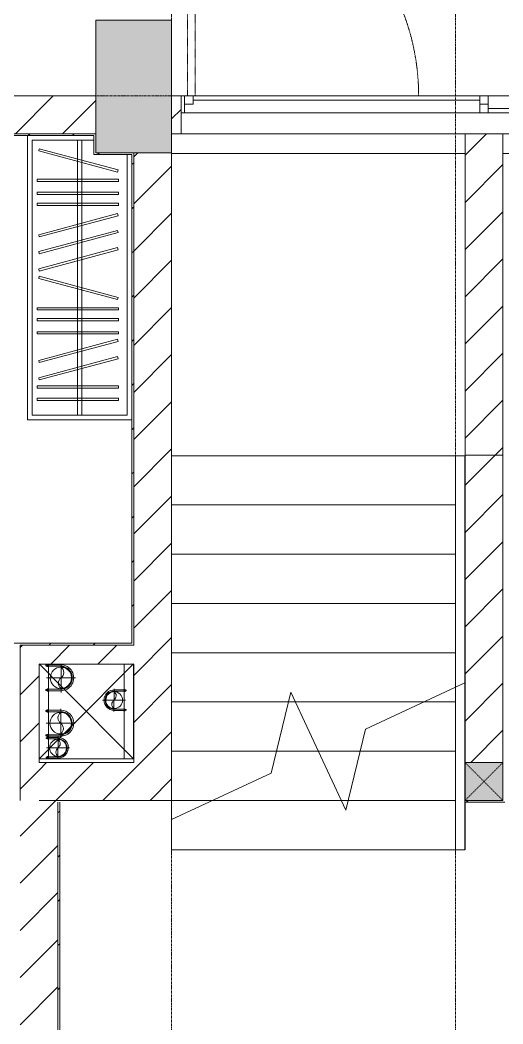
# Model space of a CAD drawing. Header units: millimetres. Extents: x -24439 to 198341, y -52871 to 149926.
# Drawn here: x 114153 to 116703, y 73337 to 78637 of the extents above; entities that cross this region are included whole.
import ezdxf

# ---------------------------------------------------------------- set-up
doc = ezdxf.new("R2010")
doc.units = ezdxf.units.MM
for name, pattern in [('Dash', [6, 3, -3]), ('Grid Line', [22.225, 12.7, -3.175, 3.175, -3.175]), ('IMPORT-CENTER _3_', [10.16, 6.35, -1.27, 1.27, -1.27]), ('NET VAN', [1.06, 0.53, -0.53]), ('Overhead', [3.96875, 2.38125, -1.5875])]:
    doc.linetypes.add(name, pattern=pattern)
for name, color, linetype, lineweight in [('0-1', 7, 'Continuous', 5), ('0-2', 9, 'Continuous', 9), ('A-DETL-GENF-2', 9, 'NET VAN', 9), ('A-DOOR', 31, 'Continuous', 9), ('A-FLOR', 192, 'Continuous', 9), ('A-FLOR-1', 9, 'Continuous', 9), ('A-FLOR-HRAL', 11, 'Continuous', 9), ('A-GLAZ', 151, 'Continuous', 9), ('A-WALL', 113, 'Continuous', 9), ('A-WALL-3', 113, 'Continuous', 18), ('A-WALL-PATT-2', 9, 'Continuous', 9), ('A-WALL-PATT-3', 111, 'Continuous', 9), ('G-IMPT', 8, 'Continuous', 9), ('G-IMPT-2', 8, 'IMPORT-CENTER _3_', 9), ('I-FURN-1', 9, 'Continuous', 9), ('I-WALL-1', 253, 'Continuous', 18), ('I-WALL-3', 2, 'Continuous', 18), ('M-EQPM', 50, 'Continuous', 9), ('S-BEAM-1', 9, 'Continuous', 9), ('S-COLS', 52, 'Continuous', 9), ('S-COLS-1', 254, 'Continuous', 5), ('S-COLS-2', 253, 'Continuous', 18), ('S-COLS-4', 52, 'Continuous', 18), ('S-COLS-5', 52, 'Dash', 9), ('S-COLS-HDLN', 52, 'Dash', 9), ('S-GRID-1', 1, 'Grid Line', 9), ('S-STRS', 31, 'Continuous', 9), ('S-STRS-MBND', 31, 'Overhead', 9), ('S-STRS-MBND-1', 31, 'Continuous', 9)]:
    doc.layers.add(name, color=color, linetype=linetype, lineweight=lineweight)
pattern_1 = [(45, (0, 0), (-116.67262, 116.67262), [])]
pattern_2 = [(45, (0, 0), (-124.4508, 124.4508), [])]

# ---------------------------------------------------------------- blocks, each defined once
blk = doc.blocks.new('NCV_TKTC_KET CAU_rvt-1-TKCS_MB ĐỊNH VỊ CAO ĐỘ THIẾT KẾ')
at = {"layer": 'S-COLS-1'}
blk.add_hatch(color=256, dxfattribs=at).paths.add_polyline_path([(114552.6, 77936.9), (114952.6, 77936.9), (114952.6, 78636.9), (114552.6, 78636.9), (114552.6, 78334.5)])
at = {"layer": 'A-FLOR-1'}
for p, q in [((114952.6, 76336.9), (116452.2, 76336.9)), ((114752.6, 74737.4), (114252.6, 74737.4))]:
    blk.add_line(p, q, dxfattribs=at)
at = {"layer": 'S-BEAM-1'}
for p, q in [((114952.6, 77933.3), (116502.6, 77933.3)), ((116702.6, 77933.3), (118252.6, 77933.3))]:
    blk.add_line(p, q, dxfattribs=at)
at = {"layer": 'S-COLS-2'}
for p, q in [((114952.6, 78636.9), (114552.6, 78636.9)), ((114552.6, 78636.9), (114552.6, 77936.9)), ((114952.6, 77936.9), (114952.6, 78636.9)), ((114552.6, 77936.9), (114952.6, 77936.9))]:
    blk.add_line(p, q, dxfattribs=at)
blk = doc.blocks.new('TU QUAN AO-SUITE ROOM_3 - TU QUAN AO-SUITE ROOM_3-V111-TKCS_MB ĐỊNH VỊ CAO ĐỘ THIẾT KẾ')
at = {"layer": 'I-FURN-1'}
for p, q in [((-550, 1500), (0, 1500)), ((0, 1500), (-550, 1500)), ((0, 1500), (0, 0)), ((0, 0), (0, 1500)), ((-24, 1476), (-526, 1476)), ((-526, 1476), (-526, 600)), ((-526, 1476), (-526, 100)), ((-287, 576), (-287, 1476)), ((-263, 576), (-263, 1476)), ((-24, 24), (-24, 1476)), ((-480.1, 1386.9), (-480.1, 1398.9)), ((-480.1, 1398.9), (-50.1, 1398.9)), ((-480.1, 1386.9), (-480.1, 1398.9)), ((-50.1, 1386.9), (-480.1, 1386.9)), ((-50.1, 1398.9), (-50.1, 1386.9)), ((-480.1, 1320.5), (-480.1, 1332.5)), ((-480.1, 1332.5), (-50.1, 1332.5)), ((-480.1, 1320.5), (-480.1, 1332.5)), ((-50.1, 1332.5), (-50.1, 1320.5)), ((-50.1, 1320.5), (-480.1, 1320.5)), ((-478.3, 1178.1), (-61.3, 1289.9)), ((-58.2, 1278.3), (-475.2, 1166.5)), ((-61.3, 1289.9), (-58.2, 1278.3)), ((-478.3, 1086.9), (-61.3, 1198.6)), ((-475.2, 1166.5), (-478.3, 1178.1)), ((-58.2, 1187.1), (-475.2, 1075.3)), ((-61.3, 1198.6), (-58.2, 1187.1)), ((-475.2, 1075.3), (-478.3, 1086.9)), ((-480.1, 1035.3), (-480.1, 1047.3)), ((-480.1, 1047.3), (-50.1, 1047.3)), ((-480.1, 1035.3), (-480.1, 1047.3)), ((-50.1, 1035.3), (-480.1, 1035.3)), ((-50.1, 1047.3), (-50.1, 1035.3)), ((-480.1, 965.8), (-480.1, 977.8)), ((-480.1, 977.8), (-50.1, 977.8)), ((-480.1, 965.8), (-480.1, 977.8)), ((-50.1, 965.8), (-480.1, 965.8)), ((-50.1, 977.8), (-50.1, 965.8)), ((-480.1, 908.6), (-480.1, 920.6)), ((-480.1, 920.6), (-50.1, 920.6)), ((-480.1, 908.6), (-480.1, 920.6)), ((-50.1, 908.6), (-480.1, 908.6)), ((-50.1, 920.6), (-50.1, 908.6)), ((-475.2, 865.5), (-478.3, 853.9)), ((-478.3, 853.9), (-61.3, 742.1)), ((-58.2, 753.7), (-475.2, 865.5)), ((-61.3, 742.1), (-58.2, 753.7)), ((-478.3, 603.1), (-61.3, 714.9)), ((-58.2, 703.3), (-475.2, 591.5)), ((-61.3, 714.9), (-58.2, 703.3)), ((-526, 100), (-526, 600)), ((-478.3, 511.9), (-61.3, 623.6)), ((-475.2, 591.5), (-478.3, 603.1)), ((-58.2, 612.1), (-475.2, 500.3)), ((-61.3, 623.6), (-58.2, 612.1)), ((-478.3, 423.1), (-61.3, 534.9)), ((-287, 24), (-287, 576)), ((-263, 24), (-263, 576)), ((-61.3, 534.9), (-58.2, 523.3)), ((-475.2, 500.3), (-478.3, 511.9)), ((-58.2, 523.3), (-475.2, 411.5)), ((-475.2, 411.5), (-478.3, 423.1)), ((-480.1, 368.4), (-480.1, 356.4)), ((-50.1, 368.4), (-480.1, 368.4)), ((-480.1, 356.4), (-50.1, 356.4)), ((-50.1, 356.4), (-50.1, 368.4)), ((-480.1, 311.2), (-480.1, 299.2)), ((-50.1, 311.2), (-480.1, 311.2)), ((-480.1, 299.2), (-50.1, 299.2)), ((-50.1, 299.2), (-50.1, 311.2)), ((-480.1, 241.7), (-480.1, 229.7)), ((-50.1, 241.7), (-480.1, 241.7)), ((-480.1, 229.7), (-50.1, 229.7)), ((-50.1, 229.7), (-50.1, 241.7)), ((-475.2, 192.7), (-478.3, 181.1)), ((-478.3, 181.1), (-61.3, 69.4)), ((-58.2, 80.9), (-475.2, 192.7)), ((-61.3, 69.4), (-58.2, 80.9)), ((-350, 24), (-24, 24))]:
    blk.add_line(p, q, dxfattribs=at)
blk = doc.blocks.new('NCV_TKTC_TANG 1_rvt-1-TKCS_MB ĐỊNH VỊ CAO ĐỘ THIẾT KẾ')
at = {"layer": 'A-WALL-PATT-2'}
h = blk.add_hatch(dxfattribs=at)
h.set_pattern_fill('FP_3', color=256, style=0, pattern_type=2)
h.set_pattern_definition(pattern_1)
h.paths.add_polyline_path([(114542.6, 78026.9), (114552.6, 78026.9), (114552.6, 78036.9), (110452.6, 78036.9), (110452.6, 78026.9), (114294.6, 78026.9)])
h = blk.add_hatch(dxfattribs=at)
h.set_pattern_fill('FP_3', color=256, style=0, pattern_type=2)
h.set_pattern_definition(pattern_1)
h.paths.add_polyline_path([(114742.6, 77926.9), (114742.6, 77936.9), (114552.6, 77936.9), (114552.6, 77926.9)])
h = blk.add_hatch(dxfattribs=at)
h.set_pattern_fill('FP_3', color=256, style=0, pattern_type=2)
h.set_pattern_definition(pattern_1)
h.paths.add_polyline_path([(114752.6, 75346.9), (114752.6, 77936.9), (114742.6, 77936.9), (114742.6, 75346.9)])
h = blk.add_hatch(dxfattribs=at)
h.set_pattern_fill('FP_3', color=256, style=0, pattern_type=2)
h.set_pattern_definition(pattern_1)
h.paths.add_polyline_path([(113084.2, 75336.9), (113252.6, 75336.9), (113252.6, 75346.9), (110452.6, 75346.9), (110452.6, 75336.9), (112479, 75336.9)])
h.paths.add_polyline_path([(114752.6, 75336.9), (114752.6, 75346.9), (114052.6, 75346.9), (114052.6, 75336.9), (114294.6, 75336.9)])
at = {"layer": 'I-WALL-1'}
for p, q in [((110462.6, 78026.9), (114542.6, 78026.9)), ((114552.6, 78036.9), (111852.5, 78036.9)), ((114542.6, 78026.9), (114542.6, 77926.9)), ((114552.6, 78026.9), (114552.6, 78036.9)), ((114552.6, 77936.9), (114552.6, 78026.9)), ((114542.6, 77926.9), (114552.6, 77926.9)), ((114742.6, 77936.9), (114552.6, 77936.9)), ((114552.6, 77926.9), (114742.6, 77926.9)), ((114752.6, 77936.9), (114742.6, 77936.9)), ((114742.6, 77926.9), (114742.6, 75346.9)), ((114752.6, 75346.9), (114752.6, 77936.9)), ((114742.6, 75346.9), (114052.6, 75346.9)), ((114152.6, 75336.9), (114752.6, 75336.9)), ((114752.6, 75336.9), (114752.6, 75346.9))]:
    blk.add_line(p, q, dxfattribs=at)
at = {"layer": 'I-FURN-1', "rotation": 180}
blk.add_blockref('TU QUAN AO-SUITE ROOM_3 - TU QUAN AO-SUITE ROOM_3-V111-TKCS_MB ĐỊNH VỊ CAO ĐỘ THIẾT KẾ', (114192.6, 78026.9), dxfattribs=at)
blk = doc.blocks.new('FD_01 - FD_01-1200x2200mm-1787918-TKCS_MB ĐỊNH VỊ CAO ĐỘ THIẾT KẾ')
at = {"layer": 'A-DETL-GENF-2'}
for p, q in [((570, -100), (570, -1320)), ((610, -1320), (610, -100)), ((570, -1320), (610, -1320))]:
    blk.add_line(p, q, dxfattribs=at)
blk.add_arc((610, -100), 1220, 180, 268.1211, dxfattribs=at)
blk = doc.blocks.new('1_FAMILY RVT - W01-WxH 1000x3200-3536800-TKCS_MB ĐỊNH VỊ CAO ĐỘ THIẾT KẾ')
at = {"layer": 'A-GLAZ'}
for p, q in [((698.4, 172.39), (749.2, 197.79)), ((698.4, 172.39), (749.2, 146.99)), ((698.4, 172.39), (901.6, 172.39)), ((-1600, 96.19), (-1600, -103.81)), ((1600, 96.19), (-1600, 96.19)), ((-1600, 96.19), (-1536.5, 96.19)), ((-1580.95, 96.19), (-1580.95, 7.29)), ((-1536.5, 96.19), (-22.225, 96.19)), ((-1536.5, 96.19), (-1536.5, 51.74)), ((-1536.5, 73.965), (-22.225, 73.965)), ((-22.225, 7.29), (-22.225, 96.19)), ((-22.225, 96.19), (22.225, 96.19)), ((22.225, 96.19), (1580.95, 96.19)), ((22.225, 96.19), (22.225, 7.29)), ((1580.95, 96.19), (1600, 96.19)), ((1580.95, 96.19), (1580.95, 7.29)), ((1600, -103.81), (1600, 96.19)), ((-1600, 7.29), (-1580.95, 7.29)), ((-1536.5, 51.74), (-1580.95, 51.74)), ((-1580.95, 7.29), (-22.225, 7.29)), ((22.225, 51.74), (-22.225, 51.74)), ((-22.225, 7.29), (22.225, 7.29)), ((22.225, 29.515), (1536.5, 29.515)), ((22.225, 7.29), (1536.5, 7.29)), ((1536.5, 51.74), (1536.5, 7.29)), ((1580.95, 51.74), (1536.5, 51.74)), ((1536.5, 7.29), (1600, 7.29)), ((-1600, -103.81), (1600, -103.81))]:
    blk.add_line(p, q, dxfattribs=at)
blk = doc.blocks.new('Top Rail Type - Top Rail_Internal_-1530336-TKCS_MB ĐỊNH VỊ CAO ĐỘ THIẾT KẾ')
at = {"layer": 'A-FLOR-HRAL'}
for p, q in [((116452.2, 76336.9), (116502.2, 76336.9)), ((116452.2, 75114.8), (116452.2, 76336.9)), ((116502.2, 76336.9), (116502.2, 75138.1))]:
    blk.add_line(p, q, dxfattribs=at)
blk = doc.blocks.new('Top Rail Type - Top Rail_Internal_-V167-TKCS_MB ĐỊNH VỊ CAO ĐỘ THIẾT KẾ')
at = {"layer": 'A-FLOR-HRAL'}
for p, q in [((116452.2, 76336.9), (116502.2, 76336.9)), ((116452.2, 75114.8), (116452.2, 76336.9)), ((116502.2, 75138.1), (116502.2, 76336.9))]:
    blk.add_line(p, q, dxfattribs=at)
blk = doc.blocks.new('Top Rail Type - Top Rail_Internal_-1748017-TKCS_MB ĐỊNH VỊ CAO ĐỘ THIẾT KẾ')
at = {"layer": 'A-FLOR-HRAL'}
for p, q in [((116502.2, 75138.1), (116452.2, 75114.8)), ((116452.2, 74256.9), (116452.2, 75114.8)), ((116502.2, 74256.9), (116502.2, 75138.1)), ((116452.2, 74256.9), (116502.2, 74256.9))]:
    blk.add_line(p, q, dxfattribs=at)
blk = doc.blocks.new('TKTC_XREF_251221_MB TANG 1 - TKTC_XREF_260130_MB TANG 1_dwg_CUM U_DN100-4202112-TKCS_MB ĐỊNH VỊ CAO ĐỘ THIẾT KẾ')
at = {"layer": 'G-IMPT'}
blk.add_hatch(color=256, dxfattribs=at).paths.add_polyline_path([(0, 61), (0, 57), (14.8, 55.1), (28.5, 49.4), (40.3, 40.3), (49.4, 28.5), (55.1, 14.8), (57, 0), (55.1, -14.8), (49.4, -28.5), (40.3, -40.3), (28.5, -49.4), (14.8, -55.1), (0, -57), (0, -61), (15.8, -58.9), (30.5, -52.8), (43.1, -43.1), (52.8, -30.5), (58.9, -15.8), (61, 0), (58.9, 15.8), (52.8, 30.5), (43.1, 43.1), (30.5, 52.8), (15.8, 58.9)])
for p, q in [((-72.7, 69.3), (-72.7, 60.7)), ((-66.9, 67.9), (-71.7, 67.9)), ((-65, 69), (0, 69)), ((-79.1, 66.6), (-79.1, 63.4)), ((-76.6, 66.6), (-76.6, 63.4)), ((-74.6, 66.6), (-74.6, 63.4)), ((-66.9, 62.1), (-71.7, 62.1)), ((-79.1, -63.4), (-79.1, -66.6)), ((-76.6, -63.4), (-76.6, -66.6)), ((-74.6, -63.4), (-74.6, -66.6)), ((-72.7, -60.7), (-72.7, -69.3)), ((-66.9, -62.1), (-71.7, -62.1)), ((-66.9, -67.9), (-71.7, -67.9)), ((-65, -69), (0, -69))]:
    blk.add_line(p, q, dxfattribs=at)
at = {"layer": 'G-IMPT', "flags": 128}
for points in [[(-72.7, 67.6), (-78.1, 67.6), (-78.1, 62.4), (-72.7, 62.4)], [(-71.7, 59.2), (-66.9, 59.2), (-66.9, 70.8), (-71.7, 70.8)], [(-66.9, 70.8), (-66.9, 72.7), (-65, 72.7), (-65, 57.3), (-66.9, 57.3), (-66.9, 59.2)], [(-65, 61), (0, 61), (0, 57)], [(-72.7, -62.4), (-78.1, -62.4), (-78.1, -67.6), (-72.7, -67.6)], [(-71.7, -70.8), (-66.9, -70.8), (-66.9, -59.2), (-71.7, -59.2)], [(-66.9, -59.2), (-66.9, -57.3), (-65, -57.3), (-65, -72.7), (-66.9, -72.7), (-66.9, -70.8)], [(-65, -61), (0, -61), (0, -57)]]:
    blk.add_lwpolyline(points, dxfattribs=at)
at = {"layer": 'G-IMPT'}
for centre, radius, start, end in [((-78.1, 66.6), 0.96, 90, 180), ((-71.1, 69.3), 1.56, 112.61986, 247.38014), ((-67.9, 65), 4.8, 143.1301, 216.8699), ((0, 0), 69, 270, 90), ((-78.1, 63.4), 0.96, 180, 270), ((-71.1, 60.7), 1.56, 112.61986, 247.38014), ((0, 0), 61, 270, 90), ((0, 0), 57, 270, 90), ((-78.1, -63.4), 0.96, 90, 180), ((-78.1, -66.6), 0.96, 180, 270), ((-71.1, -60.7), 1.56, 112.61986, 247.38014), ((-67.9, -65), 4.8, 143.1301, 216.8699), ((-71.1, -69.3), 1.56, 112.61986, 247.38014)]:
    blk.add_arc(centre, radius, start, end, dxfattribs=at)
blk = doc.blocks.new('TKTC_XREF_251221_MB TANG 1 - TKTC_XREF_260130_MB TANG 1_dwg_$cc-V178-TKCS_MB ĐỊNH VỊ CAO ĐỘ THIẾT KẾ')
at = {"layer": 'G-IMPT'}
blk.add_circle((0, 0), 0.5, dxfattribs=at)
for centre, radius, start, end in [((0, 0), 0.5, 90, 270), ((0.188, 0.25), 0.313, 126.8699, 233.1301), ((-0.188, -0.25), 0.313, 306.8699, 53.1301)]:
    blk.add_arc(centre, radius, start, end, dxfattribs=at)
at = {"layer": 'G-IMPT-2'}
for p, q in [((0, -0.673), (0, 0.673)), ((-0.673, 0), (0.673, 0))]:
    blk.add_line(p, q, dxfattribs=at)
blk = doc.blocks.new('TKTC_XREF_251221_MB TANG 1 - TKTC_XREF_260130_MB TANG 1_dwg_$cc-V270-TKCS_MB ĐỊNH VỊ CAO ĐỘ THIẾT KẾ')
at = {"layer": 'G-IMPT'}
blk.add_circle((0, 0), 0.5, dxfattribs=at)
for centre, radius, start, end in [((0, 0), 0.5, 90, 270), ((0.188, 0.25), 0.313, 126.8699, 233.1301), ((-0.188, -0.25), 0.313, 306.8699, 53.1301)]:
    blk.add_arc(centre, radius, start, end, dxfattribs=at)
at = {"layer": 'G-IMPT-2'}
for p, q in [((0, -0.673), (0, 0.643)), ((-0.673, 0), (0.673, 0))]:
    blk.add_line(p, q, dxfattribs=at)
blk = doc.blocks.new('TKTC_XREF_251221_MB TANG 1 - TKTC_XREF_260130_MB TANG 1_dwg_$cc-4202116-TKCS_MB ĐỊNH VỊ CAO ĐỘ THIẾT KẾ')
at = {"layer": 'G-IMPT'}
blk.add_circle((0, 0), 0.5, dxfattribs=at)
for centre, radius, start, end in [((0, 0), 0.5, 90, 270), ((0.188, 0.25), 0.313, 126.8699, 233.1301), ((-0.188, -0.25), 0.313, 306.8699, 53.1301)]:
    blk.add_arc(centre, radius, start, end, dxfattribs=at)
at = {"layer": 'G-IMPT-2'}
for p, q in [((0, -0.673), (0, 0.673)), ((-0.673, 0), (0.673, 0))]:
    blk.add_line(p, q, dxfattribs=at)
blk = doc.blocks.new('TKTC_XREF_251221_MB TANG 1 - TKTC_XREF_260130_MB TANG 1_dwg_$cc-4202114-TKCS_MB ĐỊNH VỊ CAO ĐỘ THIẾT KẾ')
at = {"layer": 'G-IMPT'}
blk.add_circle((0, 0), 0.5, dxfattribs=at)
for centre, radius, start, end in [((0, 0), 0.5, 90, 270), ((0.188, 0.25), 0.313, 126.8699, 233.1301), ((-0.188, -0.25), 0.313, 306.8699, 53.1301)]:
    blk.add_arc(centre, radius, start, end, dxfattribs=at)
at = {"layer": 'G-IMPT-2'}
for p, q in [((0, -0.673), (0, 0.673)), ((-0.673, 0), (0.673, 0))]:
    blk.add_line(p, q, dxfattribs=at)
blk = doc.blocks.new('TKTC_XREF_251221_MB TANG 1 - TKTC_XREF_260130_MB TANG 1_dwg_CUM U_DN100-4202115-TKCS_MB ĐỊNH VỊ CAO ĐỘ THIẾT KẾ')
at = {"layer": 'G-IMPT'}
blk.add_hatch(color=256, dxfattribs=at).paths.add_polyline_path([(0, -61), (0, -57), (14.8, -55.1), (28.5, -49.4), (40.3, -40.3), (49.4, -28.5), (55.1, -14.8), (57, 0), (55.1, 14.8), (49.4, 28.5), (40.3, 40.3), (28.5, 49.4), (14.8, 55.1), (0, 57), (0, 61), (15.8, 58.9), (35.4, 49), (43.1, 43.1), (52.8, 30.5), (58.9, 15.8), (61, 0), (58.9, -15.8), (52.8, -30.5), (43.1, -43.1), (30.5, -52.8), (15.8, -58.9)])
for p, q in [((-79.1, 66.6), (-79.1, 63.4)), ((-76.6, 66.6), (-76.6, 63.4)), ((-74.6, 66.6), (-74.6, 63.4)), ((-72.7, 69.3), (-72.7, 60.7)), ((-66.9, 67.9), (-71.7, 67.9)), ((-66.9, 62.1), (-71.7, 62.1)), ((-65, 69), (0, 69)), ((-79.1, -63.4), (-79.1, -66.6)), ((-76.6, -63.4), (-76.6, -66.6)), ((-74.6, -63.4), (-74.6, -66.6)), ((-72.7, -60.7), (-72.7, -69.3)), ((-66.9, -62.1), (-71.7, -62.1)), ((-66.9, -67.9), (-71.7, -67.9)), ((-65, -69), (0, -69))]:
    blk.add_line(p, q, dxfattribs=at)
at = {"layer": 'G-IMPT', "flags": 128}
for points in [[(-72.7, 67.6), (-78.1, 67.6), (-78.1, 62.4), (-72.7, 62.4)], [(-71.7, 59.2), (-66.9, 59.2), (-66.9, 70.8), (-71.7, 70.8)], [(-66.9, 70.8), (-66.9, 72.7), (-65, 72.7), (-65, 57.3), (-66.9, 57.3), (-66.9, 59.2)], [(-65, 61), (0, 61), (0, 57)], [(-72.7, -62.4), (-78.1, -62.4), (-78.1, -67.6), (-72.7, -67.6)], [(-71.7, -70.8), (-66.9, -70.8), (-66.9, -59.2), (-71.7, -59.2)], [(-66.9, -59.2), (-66.9, -57.3), (-65, -57.3), (-65, -72.7), (-66.9, -72.7), (-66.9, -70.8)], [(-65, -61), (0, -61), (0, -57)]]:
    blk.add_lwpolyline(points, dxfattribs=at)
at = {"layer": 'G-IMPT'}
for centre, radius, start, end in [((-78.1, 66.6), 0.96, 90, 180), ((-78.1, 63.4), 0.96, 180, 270), ((-71.1, 69.3), 1.56, 112.6199, 247.3801), ((-67.9, 65), 4.8, 143.1301, 216.8699), ((-71.1, 60.7), 1.56, 112.6199, 247.3801), ((0, 0), 69, 270, 90), ((0, 0), 61, 270, 90), ((0, 0), 57, 270, 90), ((-78.1, -63.4), 0.96, 90, 180), ((-78.1, -66.6), 0.96, 180, 270), ((-71.1, -60.7), 1.56, 112.6199, 247.3801), ((-67.9, -65), 4.8, 143.1301, 216.8699), ((-71.1, -69.3), 1.56, 112.6199, 247.3801)]:
    blk.add_arc(centre, radius, start, end, dxfattribs=at)
blk = doc.blocks.new('TKTC_XREF_251221_MB TANG 1 - TKTC_XREF_260130_MB TANG 1_dwg_CUM U_DN100-V271-TKCS_MB ĐỊNH VỊ CAO ĐỘ THIẾT KẾ')
at = {"layer": 'G-IMPT'}
blk.add_hatch(color=256, dxfattribs=at).paths.add_polyline_path([(0, 61), (15.8, 58.9), (30.5, 52.8), (43.1, 43.1), (52.8, 30.5), (58.9, 15.8), (61, 0), (58.9, -15.8), (52.8, -30.5), (43.1, -43.1), (30.5, -52.8), (15.8, -58.9), (0, -61), (0, -57), (14.8, -55.1), (28.5, -49.4), (40.3, -40.3), (49.4, -28.5), (55.1, -14.8), (57, 0), (55.1, 14.8), (49.4, 28.5), (40.3, 40.3), (28.5, 49.4), (14.8, 55.1), (0, 57)])
for p, q in [((-79.1, 66.6), (-79.1, 63.4)), ((-76.6, 66.6), (-76.6, 63.4)), ((-74.6, 66.6), (-74.6, 63.4)), ((-72.7, 69.3), (-72.7, 60.7)), ((-66.9, 67.9), (-71.7, 67.9)), ((-66.9, 62.1), (-71.7, 62.1)), ((-65, 69), (0, 69)), ((-79.1, -63.4), (-79.1, -66.6)), ((-76.6, -63.4), (-76.6, -66.6)), ((-74.6, -63.4), (-74.6, -66.6)), ((-72.7, -60.7), (-72.7, -69.3)), ((-66.9, -62.1), (-71.7, -62.1)), ((-66.9, -67.9), (-71.7, -67.9)), ((-66.9, -72.7), (-66.9, -70.8)), ((-65, -69), (0, -69))]:
    blk.add_line(p, q, dxfattribs=at)
at = {"layer": 'G-IMPT', "flags": 128}
for points in [[(-72.7, 67.6), (-78.1, 67.6), (-78.1, 62.4), (-72.7, 62.4)], [(-71.7, 59.2), (-66.9, 59.2), (-66.9, 70.8), (-71.7, 70.8)], [(-66.9, 70.8), (-66.9, 72.7), (-65, 72.7), (-65, 57.3), (-66.9, 57.3), (-66.9, 59.2)], [(-65, 61), (0, 61), (0, 57)], [(-72.7, -62.4), (-78.1, -62.4), (-78.1, -67.6), (-72.7, -67.6)], [(-71.7, -70.8), (-66.9, -70.8), (-66.9, -59.2), (-71.7, -59.2)], [(-66.9, -59.2), (-66.9, -57.3), (-65, -57.3), (-65, -72.3)], [(-65, -61), (0, -61), (0, -57)]]:
    blk.add_lwpolyline(points, dxfattribs=at)
at = {"layer": 'G-IMPT'}
for centre, radius, start, end in [((-78.1, 66.6), 0.96, 90, 180), ((-78.1, 63.4), 0.96, 180, 270), ((-71.1, 69.3), 1.56, 112.6199, 247.3801), ((-67.9, 65), 4.8, 143.1301, 216.8699), ((-71.1, 60.7), 1.56, 112.6199, 247.3801), ((0, 0), 69, 270, 90), ((0, 0), 61, 270, 90), ((0, 0), 57, 270, 90), ((-78.1, -63.4), 0.96, 90, 180), ((-78.1, -66.6), 0.96, 180, 270), ((-71.1, -60.7), 1.56, 112.6199, 247.3801), ((-67.9, -65), 4.8, 143.1301, 216.8699), ((-71.1, -69.3), 1.56, 112.6199, 247.3801)]:
    blk.add_arc(centre, radius, start, end, dxfattribs=at)
blk = doc.blocks.new('TKTC_XREF_251221_MB TANG 1 - TKTC_XREF_260130_MB TANG 1_dwg-4202109-TKCS_MB ĐỊNH VỊ CAO ĐỘ THIẾT KẾ')
at = {"layer": 'G-IMPT', "flags": 128}
for points in [[(-88899.1, -326609.5), (-88849.6, -326609.2), (-88849.6, -326109.7)], [(-88449.5, -326109.7), (-88449.5, -326609.5), (-88399.7, -326609.2), (-88399.7, -326109.7)]]:
    blk.add_lwpolyline(points, dxfattribs=at)
at = {"extrusion": (0, 0, -1)}
for name, p, xscale, yscale, zscale, rotation in [('TKTC_XREF_251221_MB TANG 1 - TKTC_XREF_260130_MB TANG 1_dwg_CUM U_DN100-V271-TKCS_MB ĐỊNH VỊ CAO ĐỘ THIẾT KẾ', (88784.6, -326181.8), 0.9975000000000005, 0.9975000000000005, -0.9975000000000005, 180.000991338195), ('TKTC_XREF_251221_MB TANG 1 - TKTC_XREF_260130_MB TANG 1_dwg_$cc-V270-TKCS_MB ĐỊNH VỊ CAO ĐỘ THIẾT KẾ', (88782.8, -326182.8), 113.7150000000092, 113.7150000000092, -113.7150000000092, 359.9990086636432), ('TKTC_XREF_251221_MB TANG 1 - TKTC_XREF_260130_MB TANG 1_dwg_$cc-4202116-TKCS_MB ĐỊNH VỊ CAO ĐỘ THIẾT KẾ', (88503.1, -326300.2), 90.00000000005119, 90.00000000005119, -90.0000000000512, 180.3740267799373), ('TKTC_XREF_251221_MB TANG 1 - TKTC_XREF_260130_MB TANG 1_dwg_CUM U_DN100-4202115-TKCS_MB ĐỊNH VỊ CAO ĐỘ THIẾT KẾ', (88784.7, -326421.9), 0.9974999999999965, 0.9974999999999965, -0.9974999999999965, 180.0009913385626), ('TKTC_XREF_251221_MB TANG 1 - TKTC_XREF_260130_MB TANG 1_dwg_$cc-V178-TKCS_MB ĐỊNH VỊ CAO ĐỘ THIẾT KẾ', (88798.6, -326552.1), 90.00000000005119, 90.00000000005119, -90.0000000000512, 0.3740267799372842)]:
    blk.add_blockref(name, p, dxfattribs=dict(at, xscale=xscale, yscale=yscale, zscale=zscale, rotation=rotation))
for name, p, xscale, yscale, zscale, rotation in [('TKTC_XREF_251221_MB TANG 1 - TKTC_XREF_260130_MB TANG 1_dwg_CUM U_DN100-4202112-TKCS_MB ĐỊNH VỊ CAO ĐỘ THIẾT KẾ', (-88501.2, -326300.2), 0.7894736842105242, 0.7894736842105242, 0.7894736842105242, 179.6259732184666), ('TKTC_XREF_251221_MB TANG 1 - TKTC_XREF_260130_MB TANG 1_dwg_$cc-4202114-TKCS_MB ĐỊNH VỊ CAO ĐỘ THIẾT KẾ', (-88784.7, -326421.9), 113.7150000000092, 113.7150000000092, 113.7150000000092, 179.9990086636432), ('TKTC_XREF_251221_MB TANG 1 - TKTC_XREF_260130_MB TANG 1_dwg_CUM U_DN100-4202112-TKCS_MB ĐỊNH VỊ CAO ĐỘ THIẾT KẾ', (-88798.6, -326552.2), 0.7894736842105242, 0.7894736842105242, 0.7894736842105242, 359.6259732184666)]:
    blk.add_blockref(name, p, dxfattribs=dict(xscale=xscale, yscale=yscale, zscale=zscale, rotation=rotation))
blk = doc.blocks.new('TKTC_XREF_251221_MB TANG 1 - TKTC_XREF_251221_MB TANG 1-2038492-TKCS_MB ĐỊNH VỊ CAO ĐỘ THIẾT KẾ')
blk.add_blockref('TKTC_XREF_251221_MB TANG 1 - TKTC_XREF_260130_MB TANG 1_dwg-4202109-TKCS_MB ĐỊNH VỊ CAO ĐỘ THIẾT KẾ', (169499.1, 384109.7))
blk = doc.blocks.new('G1_SOF - BO TRU - 200x200-3051103-TKCS_MB ĐỊNH VỊ CAO ĐỘ THIẾT KẾ')
at = {"layer": 'S-COLS-HDLN'}
for p, q in [((-100, -100), (100, 100)), ((100, -100), (-100, 100))]:
    blk.add_line(p, q, dxfattribs=at)

msp = doc.modelspace()

# ---------------------------------------------------------------- hatches: boundary and pattern name
at = {"layer": 'A-WALL-PATT-3'}
h = msp.add_hatch(dxfattribs=at)
h.set_pattern_fill('FP_1', color=256, style=0, pattern_type=2)
h.set_pattern_definition(pattern_2)
h.paths.add_polyline_path([(111852.5, 78036.9), (114552.6, 78036.9), (114552.6, 78236.9), (111852.5, 78236.9)])
h = msp.add_hatch(dxfattribs=at)
h.set_pattern_fill('FP_1', color=256, style=0, pattern_type=2)
h.set_pattern_definition(pattern_2)
h.paths.add_polyline_path([(118252.6, 78036.9), (118252.6, 78236.9), (118202.6, 78236.9), (118202.6, 78036.9)])
h.paths.add_polyline_path([(115002.6, 78036.9), (115002.6, 78236.9), (114952.6, 78236.9), (114952.6, 78036.9)])
h = msp.add_hatch(dxfattribs=at)
h.set_pattern_fill('FP_1', color=256, style=0, pattern_type=2)
h.set_pattern_definition(pattern_2)
h.paths.add_polyline_path([(116702.6, 74716.9), (116702.6, 78036.9), (116502.6, 78036.9), (116502.6, 74716.9)])
h = msp.add_hatch(dxfattribs=at)
h.set_pattern_fill('FP_1', color=256, style=0, pattern_type=2)
h.set_pattern_definition(pattern_2)
h.paths.add_polyline_path([(114752.6, 74516.9), (114952.6, 74516.9), (114952.6, 77936.9), (114752.6, 77936.9), (114752.6, 74716.9)])
h = msp.add_hatch(dxfattribs=at)
h.set_pattern_fill('FP_1', color=256, style=0, pattern_type=2)
h.set_pattern_definition(pattern_2)
h.paths.add_polyline_path([(114152.6, 74516.9), (114252.6, 74516.9), (114252.6, 75336.9), (114152.6, 75336.9), (114152.6, 74882.7)])
h = msp.add_hatch(dxfattribs=at)
h.set_pattern_fill('FP_1', color=256, style=0, pattern_type=2)
h.set_pattern_definition(pattern_2)
h.paths.add_polyline_path([(114252.6, 75236.9), (114752.6, 75236.9), (114752.6, 75336.9), (114252.6, 75336.9)])
h = msp.add_hatch(dxfattribs=at)
h.set_pattern_fill('FP_1', color=256, style=0, pattern_type=2)
h.set_pattern_definition(pattern_2)
h.paths.add_polyline_path([(114294.6, 74516.9), (114752.6, 74516.9), (114752.6, 74716.9), (114252.6, 74716.9), (114252.6, 74516.9)])
h = msp.add_hatch(dxfattribs=at)
h.set_pattern_fill('FP_1', color=256, style=0, pattern_type=2)
h.set_pattern_definition(pattern_2)
h.paths.add_polyline_path([(114352.6, 70036.9), (114352.6, 70195.3), (114152.6, 70195.3), (114152.6, 70036.9), (114294.6, 70036.9)])
h.paths.add_polyline_path([(114152.6, 71285.3), (114352.6, 71285.3), (114352.6, 71511.9), (114152.6, 71511.9)])
h.paths.add_polyline_path([(114294.6, 71711.9), (114352.6, 71711.9), (114352.6, 74516.9), (114152.6, 74516.9), (114152.6, 71711.9)])
h = msp.add_hatch(dxfattribs=at)
h.set_pattern_fill('FP_8', color=256, style=0, pattern_type=2)
h.set_pattern_definition(pattern_1)
h.paths.add_polyline_path([(114352.6, 72796.9), (114362.6, 72796.9), (114362.6, 74506.9), (114352.6, 74506.9), (114352.6, 74389.5)])
h = msp.add_hatch(dxfattribs=at)
h.set_pattern_fill('FP_8', color=256, style=0, pattern_type=2)
h.set_pattern_definition(pattern_1)
h.paths.add_polyline_path([(116703, 74506.9), (116712.6, 74506.9), (116712.6, 74516.9), (116502.6, 74516.9), (116502.6, 74506.9)])
at = {"layer": 'S-COLS-1'}
msp.add_hatch(color=256, dxfattribs=at).paths.add_polyline_path([(116502.6, 74516.9), (116702.6, 74516.9), (116702.6, 74716.9), (116502.6, 74716.9)])

# ---------------------------------------------------------------- linework, layer by layer
at = {"layer": '0-2'}
for p, q in [((114252.6, 75237.4), (114380.2, 75109.7)), ((114752.5, 75237.4), (114426, 74910.9)), ((114752.5, 74737.4), (114752.5, 75236.9)), ((114383.6, 75106.3), (114752.5, 74737.4)), ((114419.6, 74904.5), (114387.3, 74872.1)), ((114424.5, 74909.3), (114419.6, 74904.5)), ((114354.8, 74839.7), (114252.6, 74737.4)), ((114381.3, 74866.1), (114357.3, 74842.1)), ((114385.5, 74870.3), (114382.4, 74867.2))]:
    msp.add_line(p, q, dxfattribs=at)
at = {"layer": 'A-FLOR'}
for p, q in [((115170, 74516.9), (114952.6, 74516.9)), ((115885.4, 74516.9), (115848.8, 74516.9))]:
    msp.add_line(p, q, dxfattribs=at)
at = {"layer": 'A-WALL'}
for p, q in [((114952.6, 78036.9), (115002.6, 78036.9)), ((116502.6, 74716.9), (116702.6, 74716.9)), ((114752.6, 74516.9), (114252.6, 74516.9)), ((114352.6, 74506.9), (114352.6, 72786.9))]:
    msp.add_line(p, q, dxfattribs=at)
at = {"layer": 'A-WALL-3'}
for p, q in [((114552.6, 78236.9), (111852.5, 78236.9)), ((114552.6, 78036.9), (114552.6, 78236.9)), ((115002.6, 78236.9), (114952.6, 78236.9)), ((114952.6, 78236.9), (114952.6, 78036.9)), ((111852.5, 78036.9), (114552.6, 78036.9)), ((116502.6, 78036.9), (116502.6, 75138.3)), ((116702.6, 74716.9), (116702.6, 78036.9)), ((114752.6, 77936.9), (114752.6, 75336.9)), ((114952.6, 77936.9), (114752.6, 77936.9)), ((114952.6, 74516.9), (114952.6, 77936.9)), ((114152.6, 75336.9), (114152.6, 74516.9)), ((114752.6, 75336.9), (114152.6, 75336.9)), ((114252.6, 74716.9), (114252.6, 75236.9)), ((114252.6, 75236.9), (114752.6, 75236.9)), ((114752.6, 75236.9), (114752.6, 74716.9)), ((116502.6, 75036.9), (116502.6, 74716.9)), ((114752.6, 74716.9), (114252.6, 74716.9)), ((114752.6, 74516.9), (114952.6, 74516.9))]:
    msp.add_line(p, q, dxfattribs=at)
at = {"layer": 'I-WALL-3'}
for p, q in [((114362.6, 72796.9), (114362.6, 74506.9)), ((116702.6, 74516.9), (116502.6, 74516.9)), ((116502.6, 74506.9), (116712.6, 74506.9))]:
    msp.add_line(p, q, dxfattribs=at)
at = {"layer": 'S-COLS'}
msp.add_line((116702.6, 74716.9), (116502.6, 74716.9), dxfattribs=at)
at = {"layer": 'S-COLS-4'}
for p, q in [((116502.6, 74716.9), (116502.6, 74516.9)), ((116702.6, 74516.9), (116702.6, 74716.9)), ((116502.6, 74516.9), (116702.6, 74516.9))]:
    msp.add_line(p, q, dxfattribs=at)
at = {"layer": 'S-GRID-1'}
for p, q in [((114952.6, 20960.6), (114952.6, 80482.7)), ((116452.6, 20960.6), (116452.6, 80482.7)), ((131551.8, 78236.9), (29351.8, 78236.9))]:
    msp.add_line(p, q, dxfattribs=at)
at = {"layer": 'S-STRS'}
for p, q in [((114952.6, 76336.9), (116452.2, 76336.9)), ((114952.6, 76076.9), (116452.2, 76076.9)), ((114952.6, 75816.9), (116452.2, 75816.9)), ((114952.6, 75556.9), (116452.2, 75556.9)), ((114952.6, 75296.9), (116452.2, 75296.9)), ((116502.6, 75036.9), (116502.6, 75138.3)), ((114952.6, 75036.9), (115569.8, 75036.9)), ((115569.8, 75036.9), (115606.3, 75036.9)), ((115606.3, 75036.9), (116285.1, 75036.9)), ((116285.1, 75036.9), (116452.2, 75036.9)), ((114952.6, 74776.9), (115505.1, 74776.9)), ((115506.6, 74776.9), (115727.6, 74776.9)), ((115727.6, 74776.9), (115948.6, 74776.9)), ((115948.6, 74776.9), (116452.2, 74776.9)), ((115170, 74516.9), (115848.8, 74516.9)), ((115885.4, 74516.9), (116452.2, 74516.9)), ((116502.6, 74256.9), (116502.6, 74506.9)), ((114952.6, 74256.9), (114952.6, 74415.5)), ((114952.6, 74256.9), (116452.2, 74256.9))]:
    msp.add_line(p, q, dxfattribs=at)
at = {"layer": 'S-STRS-MBND'}
for p, q in [((114952.6, 78036.9), (114952.6, 76336.9)), ((115002.6, 78036.9), (114952.6, 78036.9)), ((114952.6, 76336.9), (116502.6, 76336.9)), ((114952.6, 74960.5), (114952.6, 76336.9)), ((116502.6, 76339), (116703, 76339)), ((116502.6, 76336.9), (116502.6, 76339)), ((116502.6, 75138.3), (116502.6, 76336.9)), ((114952.6, 74415.5), (114952.6, 74516.9))]:
    msp.add_line(p, q, dxfattribs=at)
at = {"layer": 'S-STRS-MBND-1'}
for p, q in [((116452.2, 75114.8), (115976.8, 74893.2)), ((115582.3, 75088.5), (115478.3, 74660.7)), ((115872.8, 74465.4), (115582.3, 75088.5)), ((115976.8, 74893.2), (115872.8, 74465.4)), ((115478.3, 74660.7), (114952.6, 74415.5))]:
    msp.add_line(p, q, dxfattribs=at)

# ---------------------------------------------------------------- block references
at = {"layer": '0-1'}
for name in ['NCV_TKTC_KET CAU_rvt-1-TKCS_MB ĐỊNH VỊ CAO ĐỘ THIẾT KẾ', 'NCV_TKTC_TANG 1_rvt-1-TKCS_MB ĐỊNH VỊ CAO ĐỘ THIẾT KẾ']:
    msp.add_blockref(name, (0, 0), dxfattribs=at)
at = {"layer": 'A-DOOR', "rotation": 180}
msp.add_blockref('FD_01 - FD_01-1200x2200mm-1787918-TKCS_MB ĐỊNH VỊ CAO ĐỘ THIẾT KẾ', (115647.6, 78136.9), dxfattribs=at)
at = {"layer": 'A-FLOR-HRAL'}
for name in ['Top Rail Type - Top Rail_Internal_-1530336-TKCS_MB ĐỊNH VỊ CAO ĐỘ THIẾT KẾ', 'Top Rail Type - Top Rail_Internal_-V167-TKCS_MB ĐỊNH VỊ CAO ĐỘ THIẾT KẾ', 'Top Rail Type - Top Rail_Internal_-1748017-TKCS_MB ĐỊNH VỊ CAO ĐỘ THIẾT KẾ']:
    msp.add_blockref(name, (0, 0), dxfattribs=at)
at = {"layer": 'A-GLAZ'}
msp.add_blockref('1_FAMILY RVT - W01-WxH 1000x3200-3536800-TKCS_MB ĐỊNH VỊ CAO ĐỘ THIẾT KẾ', (116602.6, 78140.7), dxfattribs=at)
at = {"layer": 'M-EQPM'}
msp.add_blockref('TKTC_XREF_251221_MB TANG 1 - TKTC_XREF_251221_MB TANG 1-2038492-TKCS_MB ĐỊNH VỊ CAO ĐỘ THIẾT KẾ', (33652.6, 17236.9), dxfattribs=at)
at = {"layer": 'S-COLS-5', "rotation": 180}
msp.add_blockref('G1_SOF - BO TRU - 200x200-3051103-TKCS_MB ĐỊNH VỊ CAO ĐỘ THIẾT KẾ', (116602.6, 74616.9), dxfattribs=at)

doc.saveas('drawing.dxf')
